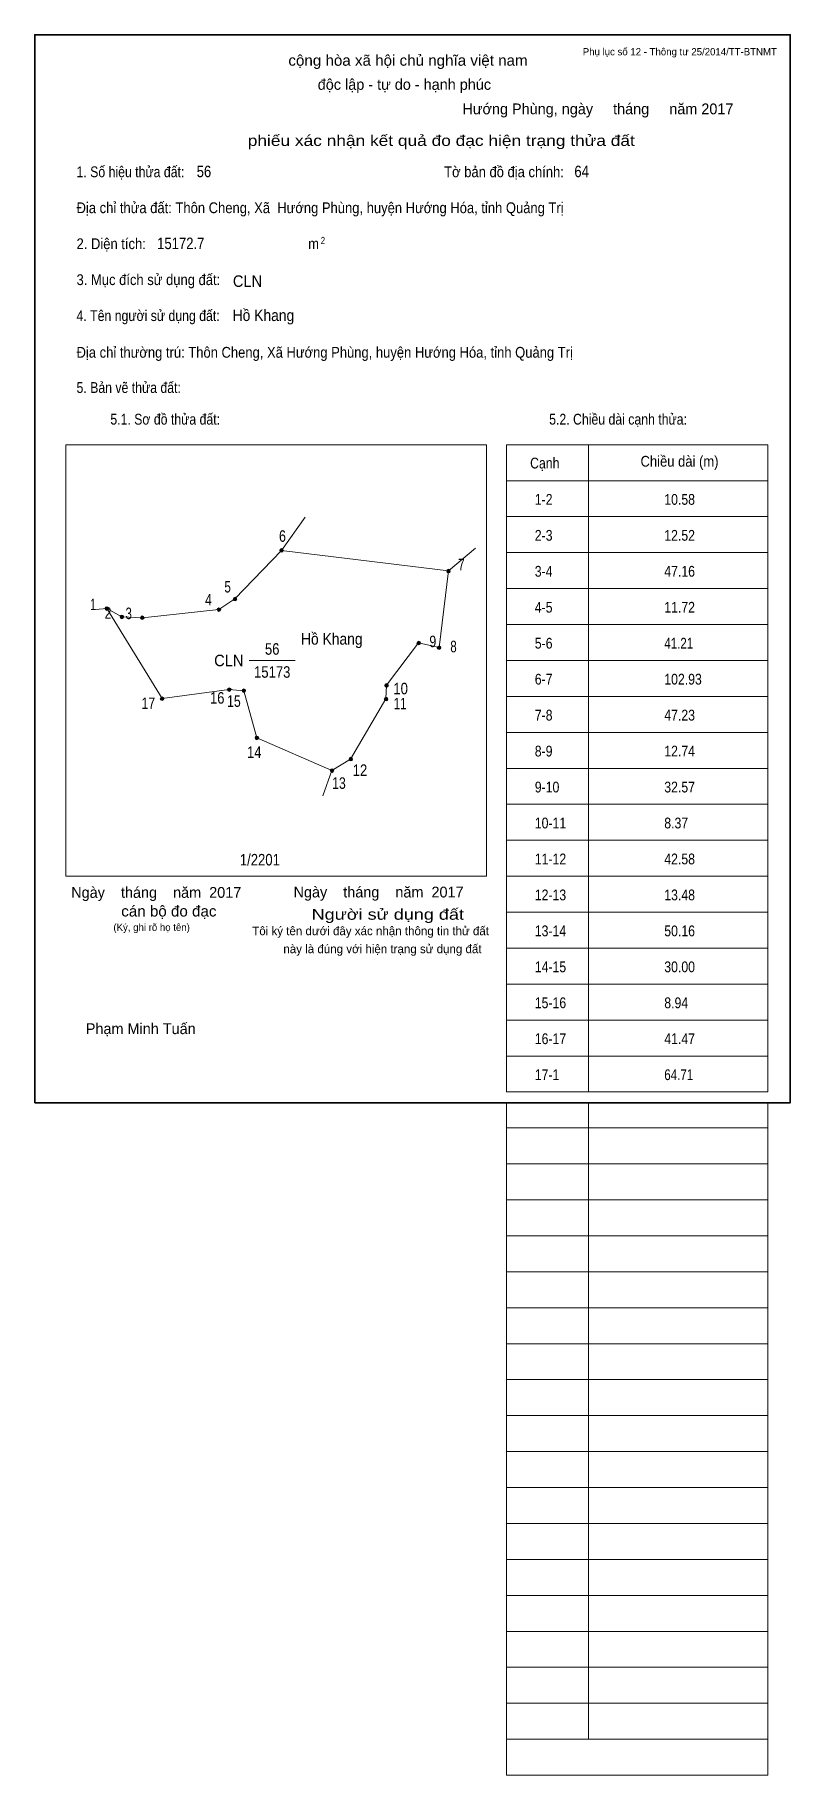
# Model space of a CAD drawing. Header units: centimetres. Extents: x 0 to 21, y -18.7 to 29.7.
import ezdxf
from ezdxf.enums import TextEntityAlignment as Align

# ---------------------------------------------------------------- set-up
doc = ezdxf.new("R2010")
doc.units = ezdxf.units.CM
doc.header["$LTSCALE"] = 0.12
doc.layers.add('30', color=7, linetype='Continuous')
doc.layers.add('34', color=7, linetype='Continuous')
for name, color, linetype, lineweight in [('32', 7, 'Continuous', 13), ('33', 7, 'Continuous', 13), ('6', 7, 'Continuous', 13), ('63', 7, 'Continuous', 13)]:
    doc.layers.add(name, color=color, linetype=linetype, lineweight=lineweight)

msp = doc.modelspace()

# ---------------------------------------------------------------- hatches: boundary and pattern name
at = {"layer": '32'}
for points in [[(6.9082, 15.3614, 1), (6.8082, 15.3614, 1)], [(11.55, 14.7861, 1), (11.45, 14.7861, 1)], [(5.6153, 14.0068, 1), (5.5153, 14.0068, 1)], [(2.05, 13.7446, 1), (1.95, 13.7446, 1)], [(2.4703, 13.511, 1), (2.3703, 13.511, 1)], [(5.17, 13.7146, 1), (5.07, 13.7146, 1)], [(3.0388, 13.4897, 1), (2.9388, 13.4897, 1)], [(10.7248, 12.7853, 1), (10.6248, 12.7853, 1)], [(11.2892, 12.6558, 1), (11.1892, 12.6558, 1)], [(9.8291, 11.607, 1), (9.7291, 11.607, 1)], [(3.5877, 11.238, 1), (3.4877, 11.238, 1)], [(5.4554, 11.4889, 1), (5.3554, 11.4889, 1)], [(5.8607, 11.4616, 1), (5.7607, 11.4616, 1)], [(9.8164, 11.2267, 1), (9.7164, 11.2267, 1)], [(6.2233, 10.1474, 1), (6.1233, 10.1474, 1)], [(8.3137, 9.2386, 1), (8.2137, 9.2386, 1)], [(8.8358, 9.5585, 1), (8.7358, 9.5585, 1)]]:
    msp.add_hatch(color=256, dxfattribs=at).paths.add_polyline_path(points)

# ---------------------------------------------------------------- linework, layer by layer
for centre in [(6.8582, 15.3614), (11.5, 14.7861), (5.5653, 14.0068), (2, 13.7446), (2.4203, 13.511), (5.12, 13.7146), (2.9888, 13.4897), (10.6748, 12.7853), (11.2392, 12.6558), (9.7791, 11.607), (3.5377, 11.238), (5.4054, 11.4889), (5.8107, 11.4616), (9.7664, 11.2267), (6.1733, 10.1474), (8.2637, 9.2386), (8.7858, 9.5585)]:
    msp.add_circle(centre, 0.05, dxfattribs=at)
at = {"layer": '33'}
msp.add_line((5.96, 12.3), (7.24, 12.3), dxfattribs=at)
at = {"layer": '6'}
for p, q in [((6.86, 15.36), (7.52, 16.29)), ((12.25, 15.42), (11.5, 14.79)), ((2, 13.75), (1.69, 13.72)), ((8.26, 9.24), (8.01, 8.54)), ((8.26, 9.24), (8.78, 9.56))]:
    msp.add_line(p, q, dxfattribs=at)
for points in [[(5.56, 14.01), (6.86, 15.36), (11.5, 14.79)], [(11.5, 14.79), (11.24, 12.66), (10.67, 12.79), (9.78, 11.61), (9.76, 11.23), (8.78, 9.56)], [(2, 13.75), (2.42, 13.51), (2.99, 13.49), (5.12, 13.72), (5.56, 14.01)], [(2, 13.75), (3.54, 11.24), (5.4, 11.49), (5.81, 11.46), (6.17, 10.15), (8.26, 9.24)]]:
    msp.add_lwpolyline(points, dxfattribs=at)
at = {"layer": '63'}
for p, q in [((0.86, 18.3), (12.56, 18.3)), ((0.86, 6.3), (0.86, 18.3)), ((12.56, 6.3), (12.56, 18.3)), ((13.11, 18.3), (20.38, 18.3)), ((13.11, 0.3), (13.11, 18.3)), ((15.39, 0.3), (15.39, 18.3)), ((20.38, 0.3), (20.38, 18.3)), ((13.11, 17.3), (20.38, 17.3)), ((13.11, 16.3), (20.38, 16.3)), ((13.11, 15.3), (20.38, 15.3)), ((13.11, 14.3), (20.38, 14.3)), ((13.11, 13.3), (20.38, 13.3)), ((13.11, 12.3), (20.38, 12.3)), ((13.11, 11.3), (20.38, 11.3)), ((13.11, 10.3), (20.38, 10.3)), ((13.11, 9.3), (20.38, 9.3)), ((13.11, 8.3), (20.38, 8.3)), ((13.11, 7.3), (20.38, 7.3)), ((0.86, 6.3), (12.56, 6.3)), ((13.11, 6.3), (20.38, 6.3)), ((13.11, 5.3), (20.38, 5.3)), ((13.11, 4.3), (20.38, 4.3)), ((13.11, 3.3), (20.38, 3.3)), ((13.11, 2.3), (20.38, 2.3)), ((13.11, 1.3), (20.38, 1.3)), ((13.11, 0.3), (20.38, 0.3)), ((13.11, -18.7), (13.11, 0)), ((15.39, -17.7), (15.39, 0)), ((20.38, -18.7), (20.38, 0)), ((13.11, -0.7), (20.38, -0.7)), ((13.11, -0.7), (20.38, -0.7)), ((13.11, -1.7), (20.38, -1.7)), ((13.11, -2.7), (20.38, -2.7)), ((13.11, -3.7), (20.38, -3.7)), ((13.11, -4.7), (20.38, -4.7)), ((13.11, -5.7), (20.38, -5.7)), ((13.11, -6.7), (20.38, -6.7)), ((13.11, -7.7), (20.38, -7.7)), ((13.11, -8.7), (20.38, -8.7)), ((13.11, -9.7), (20.38, -9.7)), ((13.11, -10.7), (20.38, -10.7)), ((13.11, -11.7), (20.38, -11.7)), ((13.11, -12.7), (20.38, -12.7)), ((13.11, -13.7), (20.38, -13.7)), ((13.11, -14.7), (20.38, -14.7)), ((13.11, -15.7), (20.38, -15.7)), ((13.11, -16.7), (20.38, -16.7)), ((13.11, -17.7), (20.38, -17.7)), ((13.11, -18.7), (20.38, -18.7))]:
    msp.add_line(p, q, dxfattribs=at)
at = {"layer": '63', "lineweight": 35}
msp.add_lwpolyline([(0, 0), (0, 29.7), (21, 29.7), (21, 0)], close=True, dxfattribs=at)

# ---------------------------------------------------------------- texts
at = {"layer": '30'}
for s, height, width, p in [('1-2', 0.3, 0.85, (13.9, 16.63)), ('10.58', 0.3, 0.85, (17.5, 16.63)), ('2-3', 0.3, 0.85, (13.9, 15.63)), ('12.52', 0.3, 0.85, (17.5, 15.63)), ('3-4', 0.3, 0.85, (13.9, 14.63)), ('47.16', 0.3, 0.85, (17.5, 14.63)), ('4-5', 0.3, 0.85, (13.9, 13.63)), ('11.72', 0.3, 0.85, (17.5, 13.63)), ('5-6', 0.3, 0.85, (13.9, 12.63)), ('41.21', 0.3, 0.8, (17.5, 12.63)), ('6-7', 0.3, 0.85, (13.9, 11.63)), ('102.93', 0.3, 0.85, (17.5, 11.63)), ('7-8', 0.3, 0.85, (13.9, 10.63)), ('47.23', 0.3, 0.85, (17.5, 10.63)), ('8-9', 0.3, 0.85, (13.9, 9.63)), ('12.74', 0.3, 0.85, (17.5, 9.63)), ('9-10', 0.3, 0.85, (13.9, 8.63)), ('32.57', 0.3, 0.85, (17.5, 8.63)), ('10-11', 0.3, 0.85, (13.9, 7.63)), ('8.37', 0.3, 0.85, (17.5, 7.63)), ('1/2201', 0.32, 0.85, (5.7, 6.6)), ('11-12', 0.3, 0.85, (13.9, 6.63)), ('42.58', 0.3, 0.85, (17.5, 6.63)), ('12-13', 0.3, 0.85, (13.9, 5.63)), ('13.48', 0.3, 0.85, (17.5, 5.63)), ('13-14', 0.3, 0.85, (13.9, 4.63)), ('50.16', 0.3, 0.85, (17.5, 4.63)), ('14-15', 0.3, 0.85, (13.9, 3.63)), ('30.00', 0.3, 0.85, (17.5, 3.63)), ('15-16', 0.3, 0.85, (13.9, 2.63)), ('8.94', 0.3, 0.85, (17.5, 2.63)), ('16-17', 0.3, 0.85, (13.9, 1.63)), ('41.47', 0.3, 0.85, (17.5, 1.63)), ('17-1', 0.3, 0.85, (13.9, 0.63)), ('64.71', 0.3, 0.8, (17.5, 0.63))]:
    msp.add_text(s, height=height, dxfattribs=dict(at, width=width)).set_placement(p)
at = {"layer": '32'}
for s, width, p in [('6', 0.8, (6.885, 15.6)), ('7', 0.75, (11.86, 14.81)), ('4', 0.8, (4.825, 13.83)), ('5', 0.75, (5.36, 14.19)), ('1', 0.65, (1.62, 13.7)), ('2', 0.8, (2.035, 13.46)), ('3', 0.75, (2.61, 13.45)), ('9', 0.8, (11.065, 12.67)), ('8', 0.75, (11.64, 12.53)), ('10', 0.85, (10.17, 11.36)), ('17', 0.8, (3.155, 10.95)), ('16', 0.85, (5.07, 11.1)), ('15', 0.8, (5.535, 11.01)), ('11', 0.75, (10.155, 10.94)), ('14', 0.85, (6.1, 9.59)), ('12', 0.85, (9.04, 9.09)), ('13', 0.8, (8.455, 8.73))]:
    msp.add_text(s, height=0.32, dxfattribs=dict(at, width=width)).set_placement(p, align=Align.CENTER)
at = {"layer": '33', "width": 0.95}
for p in [(6.32, 22.69), (6.32, 22.69), (5.8, 12.14)]:
    msp.add_text('CLN', height=0.32, dxfattribs=at).set_placement(p, align=Align.RIGHT)
at = {"layer": '33', "width": 0.85}
for s, p in [('56', (6.6, 12.46)), ('15173', (6.6, 11.82))]:
    msp.add_text(s, height=0.32, dxfattribs=at).set_placement(p, align=Align.CENTER)
at = {"layer": '34'}
for s, width, p in [('56', 0.85, (4.5, 25.74)), ('64', 0.85, (15, 25.74)), ('15172.7', 0.85, (3.4, 23.74)), ('Hồ Khang', 0.9, (5.5, 21.74)), ('Hồ Khang', 0.9, (7.4, 12.74))]:
    msp.add_text(s, height=0.32, dxfattribs=dict(at, width=width)).set_placement(p)
at = {"layer": '63', "width": 1.05}
msp.add_text('cộng hòa xã hội chủ nghĩa việt nam', height=0.3, dxfattribs=at).set_placement((10.375, 28.84), align=Align.CENTER)
at = {"layer": '63'}
for s, height, p in [('Phụ lục số 12 - Thông tư 25/2014/TT-BTNMT', 0.2, (20.63, 29.13)), ('Ngày    tháng    năm  2017', 0.3, (5.74, 5.7)), ('Ngày    tháng    năm  2017', 0.3, (11.92, 5.71)), ('(Ký, ghi rõ họ tên)', 0.2, (4.31, 4.78))]:
    msp.add_text(s, height=height, dxfattribs=at).set_placement(p, align=Align.RIGHT)
for s, height, p in [('độc lập - tự do - hạnh phúc', 0.3, (10.275, 28.17)), ('Hướng Phùng, ngày     tháng     năm 2017', 0.3, (15.655, 27.49)), ('Tôi ký tên dưới đây xác nhận thông tin thử đất', 0.24, (9.335, 4.66)), ('này là đúng với hiện trạng sử dụng đất', 0.24, (9.665, 4.16)), ('Phạm Minh Tuấn', 0.3, (2.945, 1.91))]:
    msp.add_text(s, height=height, dxfattribs=at).set_placement(p, align=Align.CENTER)
for s, width, p in [('phiếu xác nhận kết quả đo đạc hiện trạng thửa đất', 1.2, (16.68, 26.61)), ('cán bộ đo đạc', 1.05, (5.05, 5.18)), ('Người sử dụng đất', 1.25, (11.93, 5.09))]:
    msp.add_text(s, height=0.3, dxfattribs=dict(at, width=width)).set_placement(p, align=Align.RIGHT)
for s, height, width, p in [('1. Số hiệu thửa đất:', 0.3, 0.85, (1.16, 25.74)), ('Tờ bản đồ địa chính:', 0.3, 0.9, (11.38, 25.74)), ('Địa chỉ thửa đất: Thôn Cheng, Xã  Hướng Phùng, huyện Hướng Hóa, tỉnh Quảng Trị', 0.3, 0.9, (1.16, 24.74)), ('2. Diện tích:', 0.3, 0.9, (1.16, 23.74)), ('m', 0.3, 0.9, (7.6, 23.74)), ('2', 0.2, 0.8, (7.95, 23.88)), ('3. Mục đích sử dụng đất:', 0.3, 0.9, (1.16, 22.74)), ('4. Tên người sử dụng đất:', 0.3, 0.85, (1.16, 21.74)), ('Địa chỉ thường trú: Thôn Cheng, Xã Hướng Phùng, huyện Hướng Hóa, tỉnh Quảng Trị', 0.3, 0.9, (1.16, 20.72)), ('5. Bản vẽ thửa đất:', 0.3, 0.85, (1.16, 19.74)), ('5.1. Sơ đồ thửa đất:', 0.3, 0.85, (2.1, 18.86)), ('5.2. Chiều dài cạnh thửa:', 0.3, 0.85, (14.3, 18.86)), ('Cạnh', 0.3, 0.85, (13.77, 17.64)), ('Chiều dài (m)', 0.3, 0.9, (16.84, 17.69))]:
    msp.add_text(s, height=height, dxfattribs=dict(at, width=width)).set_placement(p)

doc.saveas('drawing.dxf')
